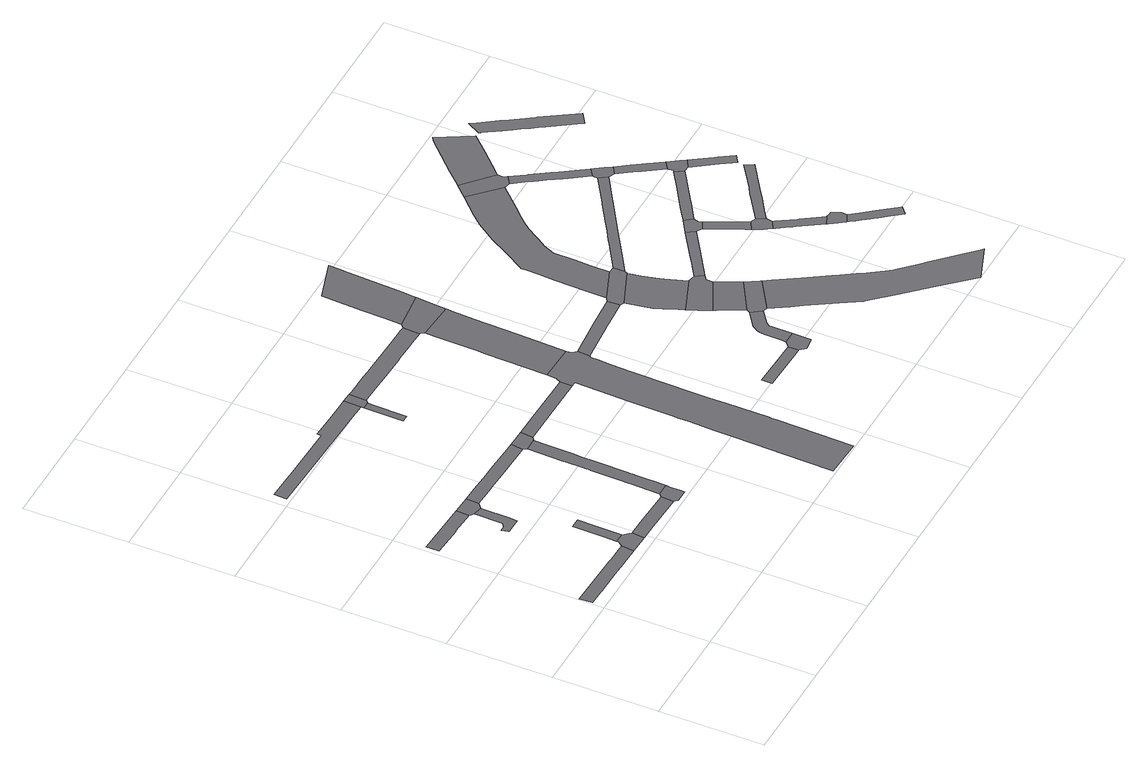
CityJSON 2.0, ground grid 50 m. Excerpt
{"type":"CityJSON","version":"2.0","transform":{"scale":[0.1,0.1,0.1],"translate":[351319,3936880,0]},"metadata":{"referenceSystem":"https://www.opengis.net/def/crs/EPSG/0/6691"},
"CityObjects":{
"road1":{"type":"Road","attributes":{"RoadStructureAttribute.sectionType":"1"},"geometry":[{"type":"MultiSurface","lod":"1","boundaries":[[[0,1,2,3,4,5,6,7,8,9,10,11,12,13,14,15,16]]]}]},
"road2":{"type":"Road","attributes":{"RoadStructureAttribute.sectionType":"1"},"geometry":[{"type":"MultiSurface","lod":"1","boundaries":[[[17,18,19,20,21,22]]]}]},
"road3":{"type":"Road","geometry":[{"type":"MultiSurface","lod":"1","boundaries":[[[15,23,24,25,26,27,28,29,16]]]}]},
"road4":{"type":"Road","attributes":{"RoadStructureAttribute.sectionType":"1"},"geometry":[{"type":"MultiSurface","lod":"1","boundaries":[[[30,31,32,33,34,35,36,37,38,39]]]}]},
"road5":{"type":"Road","attributes":{"RoadStructureAttribute.sectionType":"1"},"geometry":[{"type":"MultiSurface","lod":"1","boundaries":[[[40,41,42,43,28,27]]]}]},
"road6":{"type":"Road","geometry":[{"type":"MultiSurface","lod":"1","boundaries":[[[38,44,45,20,19,39]]]}]},
"road7":{"type":"Road","attributes":{"RoadStructureAttribute.sectionType":"1"},"geometry":[{"type":"MultiSurface","lod":"1","boundaries":[[[46,47,26,25,48,49,50]]]}]},
"road8":{"type":"Road","geometry":[{"type":"MultiSurface","lod":"1","boundaries":[[[49,51,52,53,54,55,56,57,58,59,60,50]]]}]},
"road9":{"type":"Road","attributes":{"RoadStructureAttribute.sectionType":"1"},"geometry":[{"type":"MultiSurface","lod":"1","boundaries":[[[44,61,62,63,64,65,66,67,68,69,70,71,72,73,74,75,45]]]}]},
"road10":{"type":"Road","attributes":{"RoadStructureAttribute.sectionType":"1"},"geometry":[{"type":"MultiSurface","lod":"1","boundaries":[[[76,77,78,79,80,81,82,83,84,85,86,87,88,89,90,91,92,93]]]}]},
"road11":{"type":"Road","attributes":{"RoadStructureAttribute.sectionType":"1"},"geometry":[{"type":"MultiSurface","lod":"1","boundaries":[[[59,94,95,96,97,98,99,100,101,102,103,104,105,106,107,108,109,110,111,112,113,114,115,60]]]}]},
"road12":{"type":"Road","geometry":[{"type":"MultiSurface","lod":"1","boundaries":[[[69,68,106,105,116,117]]]}]},
"road13":{"type":"Road","attributes":{"RoadStructureAttribute.sectionType":"1"},"geometry":[{"type":"MultiSurface","lod":"1","boundaries":[[[118,119,120,121,122]]]}]},
"road14":{"type":"Road","geometry":[{"type":"MultiSurface","lod":"1","boundaries":[[[123,93,92,122,121,124]]]}]},
"road15":{"type":"Road","attributes":{"RoadStructureAttribute.sectionType":"1"},"geometry":[{"type":"MultiSurface","lod":"1","boundaries":[[[125,126,117,116,127,128,129,130]]]}]},
"road16":{"type":"Road","attributes":{"function":"3","RoadStructureAttribute.sectionType":"1"},"geometry":[{"type":"MultiSurface","lod":"1","boundaries":[[[131,132,133,134,135,136,137,138,139,140,141,142,143,144,145,146,147,148,149,150,125,130,151,152,153,154,155,156,157,158,159,160,161,162,163]]]}]},
"road17":{"type":"Road","attributes":{"RoadStructureAttribute.sectionType":"1"},"geometry":[{"type":"MultiSurface","lod":"1","boundaries":[[[164,165,166,167,168,169,170,171,172,173,174,175,176,177,178,179,123,124]]]}]},
"road18":{"type":"Road","attributes":{"function":"3","RoadStructureAttribute.sectionType":"1"},"geometry":[{"type":"MultiSurface","lod":"1","boundaries":[[[180,181,182,183,184,185,186,187,188,189,190,149,148]]]}]},
"road19":{"type":"Road","attributes":{"RoadStructureAttribute.sectionType":"1"},"geometry":[{"type":"MultiSurface","lod":"1","boundaries":[[[191,192,193,194,195]]]}]},
"road20":{"type":"Road","geometry":[{"type":"MultiSurface","lod":"1","boundaries":[[[174,173,196,187,186,197,198,199]]]}]},
"road21":{"type":"Road","geometry":[{"type":"MultiSurface","lod":"1","boundaries":[[[144,200,201,202,203,204,205,206,207,208,145]]]}]},
"road22":{"type":"Road","geometry":[{"type":"MultiSurface","lod":"1","boundaries":[[[209,210,211,212,191,195,213,214]]]}]},
"road23":{"type":"Road","attributes":{"function":"3","RoadStructureAttribute.sectionType":"1"},"geometry":[{"type":"MultiSurface","lod":"1","boundaries":[[[198,215,216,217,218,219,220,221,222,223,224,225,199]]]}]},
"road24":{"type":"Road","attributes":{"RoadStructureAttribute.sectionType":"1"},"geometry":[{"type":"MultiSurface","lod":"1","boundaries":[[[226,227,228,229,230,231,232,233,211,210,234,235,236,237,238,239]]]}]},
"road25":{"type":"Road","attributes":{"RoadStructureAttribute.sectionType":"1"},"geometry":[{"type":"MultiSurface","lod":"1","boundaries":[[[240,241,242,243,244,245,246,247,248,249,250,251,252]]]}]},
"road26":{"type":"Road","geometry":[{"type":"MultiSurface","lod":"1","boundaries":[[[205,204,252,251,253,254,255,256]]]}]},
"road27":{"type":"Road","geometry":[{"type":"MultiSurface","lod":"1","boundaries":[[[257,258,259,260,261,246,245,262,263]]]}]},
"road28":{"type":"Road","attributes":{"RoadStructureAttribute.sectionType":"1"},"geometry":[{"type":"MultiSurface","lod":"1","boundaries":[[[264,265,266,267,268,269,257,263]]]}]},
"road29":{"type":"Road","geometry":[{"type":"MultiSurface","lod":"1","boundaries":[[[265,270,271,239,238,272,273,274,266]]]}]},
"road30":{"type":"Road","attributes":{"RoadStructureAttribute.sectionType":"1"},"geometry":[{"type":"MultiSurface","lod":"1","boundaries":[[[275,276,277,278,279,280,281,282,283,284,285,286,287,288,289,290,291,273,272,292,293,294,295,296,297,298,299,300,301,302]]]}]},
"road31":{"type":"Road","attributes":{"RoadStructureAttribute.sectionType":"1"},"geometry":[{"type":"MultiSurface","lod":"1","boundaries":[[[255,303,304,305,306,307,308,309,310,311,312,313,314,315,316,317,318,319,320,321,322,323,324,325,326,327,328,329,330,331,332,333,334,256]]]}]},
"road32":{"type":"Road","attributes":{"RoadStructureAttribute.sectionType":"1"},"geometry":[{"type":"MultiSurface","lod":"1","boundaries":[[[335,336,337,338,261,260,339,340,341,342]]]}]},
"road33":{"type":"Road","attributes":{"RoadStructureAttribute.sectionType":"1"},"geometry":[{"type":"MultiSurface","lod":"1","boundaries":[[[253,343,344,345,346,347,348,349,350,351,352,353,354,355,356,357,358,359,360,254]]]}]},
"road34":{"type":"Road","geometry":[{"type":"MultiSurface","lod":"1","boundaries":[[[361,362,363,364,365,366,367,368,369,335,342]]]}]},
"road35":{"type":"Road","attributes":{"RoadStructureAttribute.sectionType":"1"},"geometry":[{"type":"MultiSurface","lod":"1","boundaries":[[[370,371,372,373,374,375,376,377,363,362]]]}]},
"road36":{"type":"Road","geometry":[{"type":"MultiSurface","lod":"1","boundaries":[[[374,373,378,379,380,381,382,383]]]}]},
"road37":{"type":"Road","attributes":{"RoadStructureAttribute.sectionType":"1"},"geometry":[{"type":"MultiSurface","lod":"1","boundaries":[[[384,385,386,387,388,389,381,380,390,391,392,393,394,395,396]]]}]},
"road38":{"type":"Road","geometry":[{"type":"MultiSurface","lod":"1","boundaries":[[[397,398,399,400,401,402,315,314]]]}]},
"road39":{"type":"Road","geometry":[{"type":"MultiSurface","lod":"1","boundaries":[[[403,404,405,406,384,396,407,408,409]]]}]},
"road40":{"type":"Road","attributes":{"RoadStructureAttribute.sectionType":"1"},"geometry":[{"type":"MultiSurface","lod":"1","boundaries":[[[365,410,411,412,413,414,415,416,417,418,419,420,366]]]}]},
"road41":{"type":"Road","attributes":{"RoadStructureAttribute.sectionType":"1"},"geometry":[{"type":"MultiSurface","lod":"1","boundaries":[[[421,422,423,424,425,426,427,428,429,430,431,432,433,434,435,403,409]]]}]},
"road42":{"type":"Road","attributes":{"RoadStructureAttribute.sectionType":"1"},"geometry":[{"type":"MultiSurface","lod":"1","boundaries":[[[436,437,438,439,440,441,398,397,442,443,444,445,446,447,448]]]}]},
"road43":{"type":"Road","attributes":{"RoadStructureAttribute.sectionType":"1"},"geometry":[{"type":"MultiSurface","lod":"1","boundaries":[[[382,449,450,451,452,453,454,455,456,457,458,459,460,461,383]]]}]},
"road44":{"type":"Road","attributes":{"RoadStructureAttribute.sectionType":"1"},"geometry":[{"type":"MultiSurface","lod":"1","boundaries":[[[462,463,464,465,402,401,466,467,468,469,470]]]}]},
"road45":{"type":"Road","geometry":[{"type":"MultiSurface","lod":"1","boundaries":[[[471,472,473,353,352,474,475,476,477,478,479,436,448]]]}]},
"road46":{"type":"Road","attributes":{"RoadStructureAttribute.sectionType":"1"},"geometry":[{"type":"MultiSurface","lod":"1","boundaries":[[[475,480,481,482,483,484,485,486,487,488,489,490,491,476]]]}]},
"road47":{"type":"Road","geometry":[{"type":"MultiSurface","lod":"1","boundaries":[[[414,492,493,494,495,485,484,496,415]]]}]},
"road48":{"type":"Road","attributes":{"RoadStructureAttribute.sectionType":"1"},"geometry":[{"type":"MultiSurface","lod":"1","boundaries":[[[497,498,499,500,501,493,492,502,503,504,505]]]}]},
"road49":{"type":"Road","attributes":{"RoadStructureAttribute.sectionType":"1"},"geometry":[{"type":"MultiSurface","lod":"1","boundaries":[[[506,507,508,509,510,511,512,513,514,515,516,517,518,519,520,521,522,523,524,525,526]]]}]}
},
"vertices":[
[383,609,0],[351,610,0],[300,612,0],[284,612,0],[193,615,0],[8,621,0],[15,560,0],[89,558,0],[96,558,0],[191,555,0],[240,554,0],[293,552,0],[308,552,0],[321,551,0],[381,549,0],[389,549,0],[396,609,0],
[171,1284,0],[175,1284,0],[292,1279,0],[294,1340,0],[28,1352,0],[29,1291,0],
[391,549,0],[472,547,0],[487,546,0],[494,606,0],[463,640,0],[415,641,0],[415,631,0],
[307,1128,0],[287,1113,0],[263,1112,0],[271,1081,0],[271,1080,0],[274,1080,0],[350,1079,0],[352,1123,0],[355,1254,0],[309,1260,0],
[465,767,0],[466,851,0],[420,852,0],[417,701,0],
[378,1275,0],[381,1336,0],
[572,604,0],[526,605,0],[570,544,0],[754,538,0],[756,598,0],
[766,526,0],[768,524,0],[828,521,0],[829,548,0],[829,557,0],[830,566,0],[830,574,0],[830,596,0],[831,611,0],[771,612,0],
[490,1271,0],[491,1271,0],[564,1268,0],[581,1267,0],[586,1267,0],[624,1266,0],[755,1261,0],[775,1261,0],[784,1319,0],[725,1322,0],[624,1326,0],[570,1328,0],[558,1328,0],[557,1328,0],[455,1333,0],
[684,2081,0],[611,2083,0],[531,2086,0],[482,2088,0],[481,2068,0],[480,2068,0],[195,2077,0],[185,2077,0],[52,2082,0],[49,2021,0],[393,2010,0],[483,2007,0],[521,2006,0],[576,2004,0],[646,2002,0],[701,2000,0],[721,1999,0],[724,2080,0],
[833,680,0],[833,689,0],[835,755,0],[835,765,0],[836,791,0],[836,794,0],[840,943,0],[842,1023,0],[843,1052,0],[844,1097,0],[846,1176,0],[847,1244,0],[788,1244,0],[783,1070,0],[783,1055,0],[781,981,0],[780,961,0],[780,944,0],[780,941,0],[776,806,0],[775,758,0],[775,756,0],
[862,1257,0],[869,1316,0],
[718,1797,0],[753,1797,0],[756,1967,0],[756,1984,0],[721,1984,0],
[773,2078,0],[770,1998,0],
[1238,1309,0],[983,1314,0],[988,1255,0],[1048,1254,0],[1049,1254,0],[1238,1252,0],
[1411,17,0],[1414,176,0],[1419,380,0],[1419,398,0],[1420,413,0],[1421,619,0],[1422,697,0],[1423,826,0],[1424,860,0],[1428,1070,0],[1433,1168,0],[1436,1231,0],[1437,1263,0],[1445,1270,0],[1448,1328,0],[1432,1344,0],[1431,1350,0],[1427,1372,0],[1253,1377,0],[1252,1334,0],[1260,1252,0],[1254,1023,0],[1253,1005,0],[1248,782,0],[1247,752,0],[1246,704,0],[1242,576,0],[1241,505,0],[1238,387,0],[1234,255,0],[1228,22,0],[1228,14,0],[1411,7,0],
[780,1997,0],[834,1995,0],[900,1993,0],[905,1993,0],[1059,1988,0],[1075,1987,0],[1155,1985,0],[1180,1984,0],[1186,1984,0],[1255,1981,0],[1261,2062,0],[1241,2063,0],[1160,2065,0],[937,2072,0],[904,2074,0],[793,2077,0],
[1435,1603,0],[1439,1742,0],[1440,1764,0],[1443,1853,0],[1444,1859,0],[1447,1906,0],[1451,1950,0],[1272,1964,0],[1270,1917,0],[1264,1710,0],[1263,1679,0],
[1866,538,0],[1623,546,0],[1622,496,0],[1841,488,0],[1867,488,0],
[1262,1981,0],[1454,1997,0],[1461,2097,0],[1277,2076,0],
[1586,1282,0],[1638,1287,0],[1651,1288,0],[1673,1289,0],[1798,1298,0],[1793,1357,0],[1695,1350,0],[1652,1347,0],[1635,1346,0],
[1950,472,0],[1952,558,0],[1891,559,0],[1868,540,0],[1889,463,0],[1950,470,0],
[1463,2119,0],[1464,2149,0],[1465,2162,0],[1478,2396,0],[1480,2430,0],[1482,2468,0],[1487,2523,0],[1295,2464,0],[1293,2410,0],[1286,2263,0],[1281,2164,0],
[1948,751,0],[1918,729,0],[1904,706,0],[1904,705,0],[1895,688,0],[1894,675,0],[1894,662,0],[1892,585,0],[1952,574,0],[1953,661,0],[1953,671,0],[1963,688,0],[2028,734,0],[1993,783,0],
[1832,1199,0],[1832,1197,0],[1838,1162,0],[1855,1123,0],[1869,1090,0],[1890,1036,0],[2065,1105,0],[2030,1205,0],[2025,1224,0],[2024,1226,0],[2004,1301,0],[1993,1361,0],[1815,1288,0],
[2000,1375,0],[2001,1430,0],[1970,1431,0],[1813,1370,0],
[2102,1009,0],[2104,1043,0],[2109,1047,0],[2126,1058,0],[2101,1097,0],[1911,984,0],[1938,929,0],
[1944,917,0],[2004,802,0],[2159,894,0],[2153,905,0],[2148,916,0],[2107,999,0],
[1999,792,0],[1996,785,0],[2049,728,0],[2200,825,0],[2198,829,0],
[2801,68,0],[2788,78,0],[2715,150,0],[2689,176,0],[2619,245,0],[2595,269,0],[2523,341,0],[2504,359,0],[2500,366,0],[2489,381,0],[2453,432,0],[2443,448,0],[2419,485,0],[2381,544,0],[2362,573,0],[2292,683,0],[2224,789,0],[2102,644,0],[2134,596,0],[2183,518,0],[2215,467,0],[2271,378,0],[2274,376,0],[2275,374,0],[2296,352,0],[2367,277,0],[2491,146,0],[2628,0,0],
[1971,1520,0],[1974,1606,0],[1977,1701,0],[1987,1728,0],[2003,1759,0],[2006,1764,0],[2070,1864,0],[2098,1899,0],[2134,1936,0],[2151,1953,0],[2167,1970,0],[2267,2073,0],[2136,2200,0],[2091,2154,0],[2062,2125,0],[2018,2078,0],[2016,2076,0],[2007,2067,0],[1951,1988,0],[1943,1977,0],[1935,1962,0],[1894,1891,0],[1877,1861,0],[1837,1798,0],[1827,1783,0],[1825,1781,0],[1825,1775,0],[1825,1756,0],[1823,1694,0],[1820,1617,0],[1818,1540,0],[1815,1462,0],
[2341,1256,0],[2220,1176,0],[2219,1175,0],[2188,1154,0],[2144,1070,0],[2241,1134,0],[2244,1135,0],[2367,1217,0],
[2069,1419,0],[2178,1488,0],[2180,1490,0],[2187,1494,0],[2272,1548,0],[2305,1569,0],[2306,1570,0],[2385,1620,0],[2417,1640,0],[2520,1705,0],[2495,1743,0],[2359,1657,0],[2351,1652,0],[2258,1593,0],[2216,1566,0],[2203,1558,0],[2155,1528,0],[2134,1514,0],
[2377,1211,0],[2392,1201,0],[2434,1221,0],[2427,1235,0],[2435,1261,0],[2405,1297,0],[2360,1268,0],[2359,1267,0],[2356,1265,0],
[2443,1094,0],[2447,1085,0],[2471,1033,0],[2481,1012,0],[2522,1035,0],[2510,1060,0],[2486,1111,0],[2485,1112,0],
[2499,970,0],[2501,966,0],[2525,933,0],[2565,955,0],[2571,986,0],[2550,1025,0],
[2695,760,0],[2684,776,0],[2631,856,0],[2626,864,0],[2589,919,0],[2573,944,0],[2533,921,0],[2564,874,0],[2573,861,0],[2580,850,0],[2639,761,0],[2647,750,0],[2653,741,0],
[2297,2065,0],[2336,2091,0],[2325,2107,0],[2326,2133,0],[2326,2136,0],[2191,2257,0],
[2744,690,0],[2748,717,0],[2726,757,0],[2717,757,0],[2657,734,0],[2679,699,0],[2702,670,0],
[2437,1262,0],[2503,1305,0],[2568,1348,0],[2671,1415,0],[2696,1432,0],[2671,1470,0],[2578,1410,0],[2543,1387,0],[2467,1338,0],[2456,1331,0],[2408,1299,0],
[2716,651,0],[2725,638,0],[2749,606,0],[2753,602,0],[2783,563,0],[2785,560,0],[2809,530,0],[2856,468,0],[2891,498,0],[2822,588,0],[2820,591,0],[2816,596,0],[2813,600,0],[2788,632,0],[2749,684,0],
[2535,1796,0],[2458,1909,0],[2440,1937,0],[2427,1956,0],[2386,2016,0],[2382,2022,0],[2346,1994,0],[2355,1981,0],[2368,1962,0],[2388,1932,0],[2425,1876,0],[2438,1856,0],[2496,1771,0],
[2601,1006,0],[2677,1057,0],[2714,1082,0],[2721,1086,0],[2747,1104,0],[2796,1137,0],[2801,1140,0],[2864,1183,0],[2841,1222,0],[2757,1164,0],[2721,1139,0],[2690,1121,0],[2609,1066,0],
[2407,2478,0],[2259,2327,0],[2198,2264,0],[2192,2258,0],[2333,2144,0],[2340,2151,0],[2433,2246,0],[2513,2328,0],[2424,2489,0],
[2495,1752,0],[2495,1749,0],[2495,1748,0],[2526,1702,0],[2549,1692,0],[2588,1717,0],[2577,1733,0],[2568,1747,0],[2544,1782,0],
[2593,1628,0],[2594,1626,0],[2609,1605,0],[2614,1596,0],[2677,1504,0],[2715,1529,0],[2700,1551,0],[2674,1590,0],[2670,1595,0],[2633,1651,0],[2630,1655,0],[2600,1700,0],
[2725,1430,0],[2766,1453,0],[2749,1479,0],[2726,1513,0],[2678,1475,0],
[2871,1298,0],[2869,1301,0],[2840,1344,0],[2823,1369,0],[2819,1375,0],[2802,1319,0],[2832,1274,0],[2846,1254,0],[2883,1280,0],
[2536,2325,0],[2540,2319,0],[2541,2319,0],[2592,2242,0],[2617,2205,0],[2636,2177,0],[2655,2147,0],[2659,2141,0],[2686,2102,0],[2695,2088,0],[2732,2032,0],[2770,1975,0],[2788,1949,0],[2844,1984,0],[2737,2146,0],[2734,2150,0],[2733,2151,0],[2657,2264,0],[2647,2279,0],[2592,2361,0],[2572,2391,0]
]}
